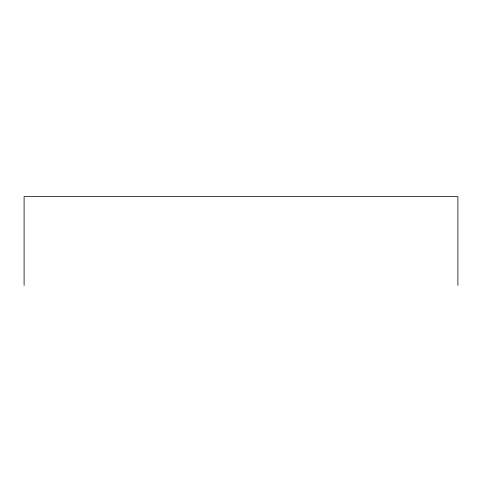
<?xml version="1.0" encoding="UTF-8"?>
<svg xmlns="http://www.w3.org/2000/svg" width="482" height="482" viewBox="0 0 482 482"><rect width="100%" height="100%" fill="white"/><g stroke="black" fill="none" stroke-linecap="round" stroke-linejoin="round"><path stroke-width="0.72" d="M457.9 285.398L457.9 196.602L24.1 196.602L24.1 285.398"/></g></svg>
